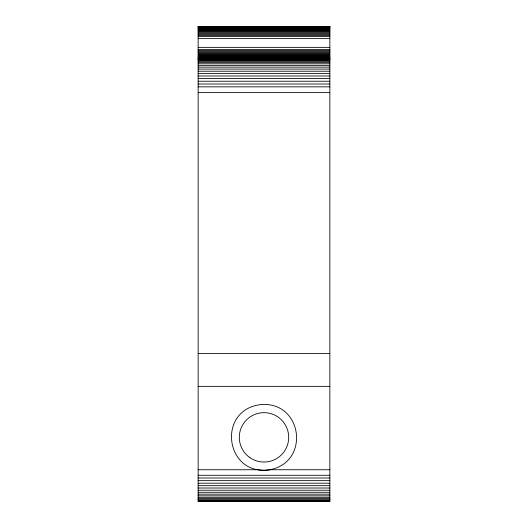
<?xml version="1.0" encoding="UTF-8"?>
<svg xmlns="http://www.w3.org/2000/svg" width="528" height="528" viewBox="0 0 528 528"><rect width="100%" height="100%" fill="white"/><g stroke="black" fill="none" stroke-linecap="round" stroke-linejoin="round"><path stroke-width="0.79" d="M269.716 469.781C310.53 462.145 302.524 401.366 261.129 404.554C216.368 409.451 224.816 476.513 269.716 469.781A32.927 32.927 0 0 1 258.284 469.781M198.145 26.585L329.855 26.585M198.145 26.816L329.855 26.816M198.145 27.139L329.855 27.139M198.145 27.542L329.855 27.542M198.145 28.037L329.855 28.037M198.145 28.611L329.855 28.611M198.145 29.258L329.855 29.258M198.145 29.977L329.855 29.977M198.145 30.763L329.855 30.763M198.145 31.607L329.855 31.607M198.145 32.512L329.855 32.512M198.145 33.455L329.855 33.455M198.145 34.439L329.855 34.439M198.145 35.455L329.855 35.455M198.145 36.498L329.855 36.498M198.145 38.617L329.855 38.617M198.145 47.362L329.855 47.362M198.145 49.441L329.855 49.441M198.145 50.457L329.855 50.457M198.145 51.454L329.855 51.454M198.145 52.417L329.855 52.417M198.145 53.348L329.855 53.348M198.145 54.226L329.855 54.226M198.145 55.051L329.855 55.051M198.145 55.823L329.855 55.823M198.145 56.529L329.855 56.529M198.145 57.163L329.855 57.163M198.145 57.724L329.855 57.724M198.145 58.205L329.855 58.205M198.145 58.608L329.855 58.608M198.145 58.918L329.855 58.918M198.145 59.143L329.855 59.143M198.145 59.327L329.855 59.327M198.145 59.836L329.855 59.836M198.145 60.463L329.855 60.463M198.145 61.334L329.855 61.334M198.145 62.449L329.855 62.449M198.145 63.789L329.855 63.789M198.145 65.347L329.855 65.347M198.145 67.115L329.855 67.115M198.145 69.082L329.855 69.082M198.145 71.221L329.855 71.221M198.145 73.524L329.855 73.524M198.145 75.973L329.855 75.973M198.145 78.553L329.855 78.553M198.145 81.233L329.855 81.233M198.145 84.005L329.855 84.005M198.145 86.843L329.855 86.843M198.145 92.624L329.855 92.624M198.145 353.43L329.855 353.43M198.145 386.357L329.855 386.357M198.145 469.748L258.146 469.748M269.854 469.748L329.855 469.748M198.145 475.279L329.855 475.279M198.145 477.992L329.855 477.992M198.145 480.645L329.855 480.645M198.145 483.212L329.855 483.212M198.145 485.674L329.855 485.674M198.145 488.017L329.855 488.017M198.145 490.222L329.855 490.222M198.145 492.274L329.855 492.274M198.145 494.149L329.855 494.149M198.145 495.838L329.855 495.838M198.145 497.33L329.855 497.33M198.145 498.617L329.855 498.617M198.145 499.679L329.855 499.679M198.145 500.518L329.855 500.518M198.145 501.118L329.855 501.118M329.855 26.4L198.145 26.4L198.145 501.6L329.855 501.6L329.855 26.4M249.836 457.585A24.697 24.697 0 0 0 288.598 439.507A24.697 24.697 0 0 0 253.565 414.968A24.697 24.697 0 0 0 249.836 457.585"/></g></svg>
